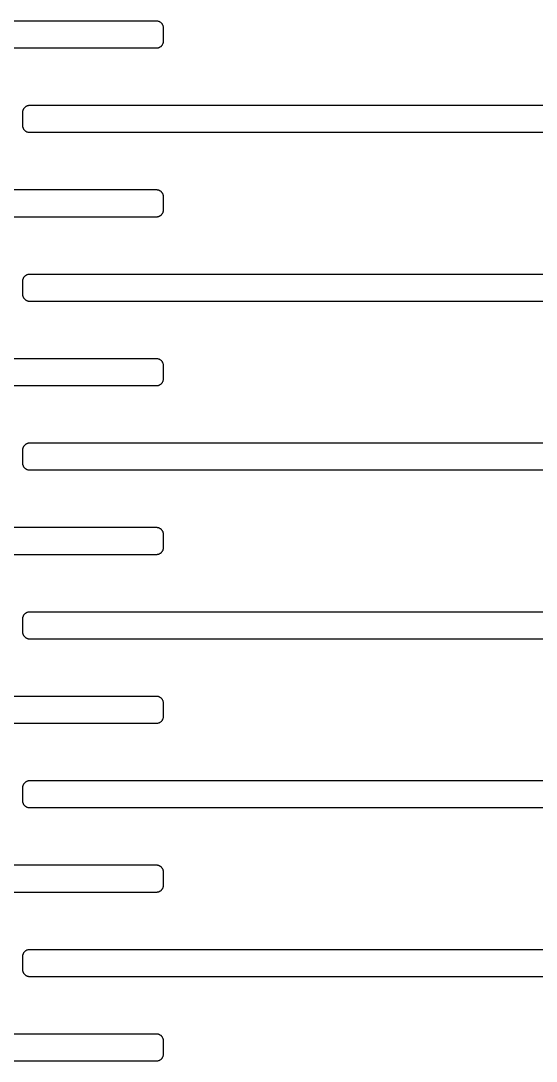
# Model space of a CAD drawing. Header units: metres. Extents: x -218 to 218, y -218 to 218.
# Drawn here: x -144.42 to -119.99, y 4.68 to 53.98 of the extents above; entities that cross this region are included whole.
import ezdxf

# ---------------------------------------------------------------- set-up
doc = ezdxf.new("R2010")
doc.units = ezdxf.units.M

msp = doc.modelspace()

# ---------------------------------------------------------------- linework, layer by layer
for p, q in [((-146.55, 53.9778), (-137.997, 53.9778)), ((-137.997, 53.9778), (-137.977, 53.9772)), ((-137.977, 53.9772), (-137.956, 53.9752)), ((-137.956, 53.9752), (-137.936, 53.972)), ((-137.936, 53.972), (-137.916, 53.9676)), ((-137.916, 53.9676), (-137.897, 53.9619)), ((-137.897, 53.9619), (-137.878, 53.955)), ((-137.878, 53.955), (-137.859, 53.9469)), ((-137.859, 53.9469), (-137.841, 53.9376)), ((-137.841, 53.9376), (-137.823, 53.9272)), ((-137.823, 53.9272), (-137.806, 53.9157)), ((-137.806, 53.9157), (-137.79, 53.9032)), ((-137.79, 53.9032), (-137.775, 53.8897)), ((-137.775, 53.8897), (-137.76, 53.8753)), ((-137.76, 53.8753), (-137.747, 53.86)), ((-137.747, 53.86), (-137.734, 53.8438)), ((-137.734, 53.8438), (-137.723, 53.8269)), ((-137.723, 53.8269), (-137.712, 53.8094)), ((-137.712, 53.8094), (-137.703, 53.7912)), ((-137.703, 53.7912), (-137.695, 53.7724)), ((-137.695, 53.7724), (-137.688, 53.7532)), ((-137.688, 53.7532), (-137.682, 53.7336)), ((-137.682, 53.7336), (-137.678, 53.7137)), ((-137.678, 53.7137), (-137.675, 53.6935)), ((-137.675, 53.6935), (-137.673, 53.6732)), ((-137.673, 53.6732), (-137.672, 53.6528)), ((-137.672, 53.6528), (-137.672, 53.0028)), ((-137.79, 52.7524), (-137.806, 52.7399)), ((-137.775, 52.7659), (-137.79, 52.7524)), ((-137.76, 52.7803), (-137.775, 52.7659)), ((-137.747, 52.7956), (-137.76, 52.7803)), ((-137.734, 52.8118), (-137.747, 52.7956)), ((-137.723, 52.8286), (-137.734, 52.8118)), ((-137.712, 52.8462), (-137.723, 52.8286)), ((-137.703, 52.8644), (-137.712, 52.8462)), ((-137.695, 52.8831), (-137.703, 52.8644)), ((-137.688, 52.9024), (-137.695, 52.8831)), ((-137.682, 52.922), (-137.688, 52.9024)), ((-137.678, 52.9419), (-137.682, 52.922)), ((-137.675, 52.9621), (-137.678, 52.9419)), ((-137.673, 52.9824), (-137.675, 52.9621)), ((-137.672, 53.0028), (-137.673, 52.9824)), ((-137.997, 52.6778), (-147.018, 52.6778)), ((-137.977, 52.6784), (-137.997, 52.6778)), ((-137.956, 52.6804), (-137.977, 52.6784)), ((-137.936, 52.6835), (-137.956, 52.6804)), ((-137.916, 52.688), (-137.936, 52.6835)), ((-137.897, 52.6937), (-137.916, 52.688)), ((-137.878, 52.7006), (-137.897, 52.6937)), ((-137.859, 52.7087), (-137.878, 52.7006)), ((-137.841, 52.718), (-137.859, 52.7087)), ((-137.823, 52.7284), (-137.841, 52.718)), ((-137.806, 52.7399), (-137.823, 52.7284)), ((-144.291, 49.7912), (-144.282, 49.8094)), ((-144.282, 49.8094), (-144.272, 49.8269)), ((-144.272, 49.8269), (-144.26, 49.8438)), ((-144.26, 49.8438), (-144.248, 49.86)), ((-144.248, 49.86), (-144.234, 49.8753)), ((-144.234, 49.8753), (-144.22, 49.8897)), ((-144.22, 49.8897), (-144.204, 49.9032)), ((-144.204, 49.9032), (-144.188, 49.9157)), ((-144.188, 49.9157), (-144.171, 49.9272)), ((-144.171, 49.9272), (-144.154, 49.9376)), ((-144.154, 49.9376), (-144.136, 49.9469)), ((-144.136, 49.9469), (-144.117, 49.955)), ((-144.117, 49.955), (-144.098, 49.9619)), ((-144.098, 49.9619), (-144.078, 49.9676)), ((-144.078, 49.9676), (-144.058, 49.972)), ((-144.058, 49.972), (-144.038, 49.9752)), ((-144.038, 49.9752), (-144.018, 49.9772)), ((-144.018, 49.9772), (-143.997, 49.9778)), ((-143.997, 49.9778), (-112.997, 49.9778)), ((-144.322, 49.6732), (-144.32, 49.6935)), ((-144.322, 49.6528), (-144.322, 49.6732)), ((-144.322, 49.0028), (-144.322, 49.6528)), ((-144.32, 49.6935), (-144.316, 49.7137)), ((-144.316, 49.7137), (-144.312, 49.7336)), ((-144.312, 49.7336), (-144.306, 49.7532)), ((-144.306, 49.7532), (-144.299, 49.7724)), ((-144.299, 49.7724), (-144.291, 49.7912)), ((-144.322, 48.9824), (-144.322, 49.0028)), ((-144.32, 48.9621), (-144.322, 48.9824)), ((-144.316, 48.9419), (-144.32, 48.9621)), ((-144.312, 48.922), (-144.316, 48.9419)), ((-144.306, 48.9024), (-144.312, 48.922)), ((-144.299, 48.8831), (-144.306, 48.9024)), ((-144.291, 48.8644), (-144.299, 48.8831)), ((-144.282, 48.8462), (-144.291, 48.8644)), ((-144.272, 48.8286), (-144.282, 48.8462)), ((-144.26, 48.8118), (-144.272, 48.8286)), ((-144.248, 48.7956), (-144.26, 48.8118)), ((-144.234, 48.7803), (-144.248, 48.7956)), ((-144.22, 48.7659), (-144.234, 48.7803)), ((-144.204, 48.7524), (-144.22, 48.7659)), ((-144.188, 48.7399), (-144.204, 48.7524)), ((-144.171, 48.7284), (-144.188, 48.7399)), ((-144.154, 48.718), (-144.171, 48.7284)), ((-144.136, 48.7087), (-144.154, 48.718)), ((-144.117, 48.7006), (-144.136, 48.7087)), ((-144.098, 48.6937), (-144.117, 48.7006)), ((-144.078, 48.688), (-144.098, 48.6937)), ((-144.058, 48.6835), (-144.078, 48.688)), ((-144.038, 48.6804), (-144.058, 48.6835)), ((-144.018, 48.6784), (-144.038, 48.6804)), ((-143.997, 48.6778), (-144.018, 48.6784)), ((-112.997, 48.6778), (-143.997, 48.6778)), ((-149.27, 45.9778), (-137.997, 45.9778)), ((-137.997, 45.9778), (-137.977, 45.9772)), ((-137.977, 45.9772), (-137.956, 45.9752)), ((-137.956, 45.9752), (-137.936, 45.972)), ((-137.936, 45.972), (-137.916, 45.9676)), ((-137.916, 45.9676), (-137.897, 45.9619)), ((-137.897, 45.9619), (-137.878, 45.955)), ((-137.878, 45.955), (-137.859, 45.9469)), ((-137.859, 45.9469), (-137.841, 45.9376)), ((-137.841, 45.9376), (-137.823, 45.9272)), ((-137.823, 45.9272), (-137.806, 45.9157)), ((-137.806, 45.9157), (-137.79, 45.9032)), ((-137.79, 45.9032), (-137.775, 45.8897)), ((-137.775, 45.8897), (-137.76, 45.8753)), ((-137.76, 45.8753), (-137.747, 45.86)), ((-137.747, 45.86), (-137.734, 45.8438)), ((-137.734, 45.8438), (-137.723, 45.8269)), ((-137.723, 45.8269), (-137.712, 45.8094)), ((-137.712, 45.8094), (-137.703, 45.7912)), ((-137.703, 45.7912), (-137.695, 45.7724)), ((-137.695, 45.7724), (-137.688, 45.7532)), ((-137.688, 45.7532), (-137.682, 45.7336)), ((-137.682, 45.7336), (-137.678, 45.7137)), ((-137.678, 45.7137), (-137.675, 45.6935)), ((-137.675, 45.6935), (-137.673, 45.6732)), ((-137.673, 45.6732), (-137.672, 45.6528)), ((-137.672, 45.6528), (-137.672, 45.0028)), ((-137.703, 44.8644), (-137.712, 44.8462)), ((-137.695, 44.8831), (-137.703, 44.8644)), ((-137.688, 44.9024), (-137.695, 44.8831)), ((-137.682, 44.922), (-137.688, 44.9024)), ((-137.678, 44.9419), (-137.682, 44.922)), ((-137.675, 44.9621), (-137.678, 44.9419)), ((-137.673, 44.9824), (-137.675, 44.9621)), ((-137.672, 45.0028), (-137.673, 44.9824)), ((-137.997, 44.6778), (-149.648, 44.6778)), ((-137.977, 44.6784), (-137.997, 44.6778)), ((-137.956, 44.6804), (-137.977, 44.6784)), ((-137.936, 44.6835), (-137.956, 44.6804)), ((-137.916, 44.688), (-137.936, 44.6835)), ((-137.897, 44.6937), (-137.916, 44.688)), ((-137.878, 44.7006), (-137.897, 44.6937)), ((-137.859, 44.7087), (-137.878, 44.7006)), ((-137.841, 44.718), (-137.859, 44.7087)), ((-137.823, 44.7284), (-137.841, 44.718)), ((-137.806, 44.7399), (-137.823, 44.7284)), ((-137.79, 44.7524), (-137.806, 44.7399)), ((-137.775, 44.7659), (-137.79, 44.7524)), ((-137.76, 44.7803), (-137.775, 44.7659)), ((-137.747, 44.7956), (-137.76, 44.7803)), ((-137.734, 44.8118), (-137.747, 44.7956)), ((-137.723, 44.8286), (-137.734, 44.8118)), ((-137.712, 44.8462), (-137.723, 44.8286)), ((-144.204, 41.9032), (-144.188, 41.9157)), ((-144.188, 41.9157), (-144.171, 41.9272)), ((-144.171, 41.9272), (-144.154, 41.9376)), ((-144.154, 41.9376), (-144.136, 41.9469)), ((-144.136, 41.9469), (-144.117, 41.955)), ((-144.117, 41.955), (-144.098, 41.9619)), ((-144.098, 41.9619), (-144.078, 41.9676)), ((-144.078, 41.9676), (-144.058, 41.972)), ((-144.058, 41.972), (-144.038, 41.9752)), ((-144.038, 41.9752), (-144.018, 41.9772)), ((-144.018, 41.9772), (-143.997, 41.9778)), ((-143.997, 41.9778), (-112.997, 41.9778)), ((-144.322, 41.6732), (-144.32, 41.6935)), ((-144.322, 41.6528), (-144.322, 41.6732)), ((-144.322, 41.0028), (-144.322, 41.6528)), ((-144.32, 41.6935), (-144.316, 41.7137)), ((-144.316, 41.7137), (-144.312, 41.7336)), ((-144.312, 41.7336), (-144.306, 41.7532)), ((-144.306, 41.7532), (-144.299, 41.7724)), ((-144.299, 41.7724), (-144.291, 41.7912)), ((-144.291, 41.7912), (-144.282, 41.8094)), ((-144.282, 41.8094), (-144.272, 41.8269)), ((-144.272, 41.8269), (-144.26, 41.8438)), ((-144.26, 41.8438), (-144.248, 41.86)), ((-144.248, 41.86), (-144.234, 41.8753)), ((-144.234, 41.8753), (-144.22, 41.8897)), ((-144.22, 41.8897), (-144.204, 41.9032)), ((-144.322, 40.9824), (-144.322, 41.0028)), ((-144.32, 40.9621), (-144.322, 40.9824)), ((-144.316, 40.9419), (-144.32, 40.9621)), ((-144.312, 40.922), (-144.316, 40.9419)), ((-144.306, 40.9024), (-144.312, 40.922)), ((-144.299, 40.8831), (-144.306, 40.9024)), ((-144.291, 40.8644), (-144.299, 40.8831)), ((-144.282, 40.8462), (-144.291, 40.8644)), ((-144.272, 40.8286), (-144.282, 40.8462)), ((-144.26, 40.8118), (-144.272, 40.8286)), ((-144.248, 40.7956), (-144.26, 40.8118)), ((-144.234, 40.7803), (-144.248, 40.7956)), ((-144.22, 40.7659), (-144.234, 40.7803)), ((-144.204, 40.7524), (-144.22, 40.7659)), ((-144.188, 40.7399), (-144.204, 40.7524)), ((-144.171, 40.7284), (-144.188, 40.7399)), ((-144.154, 40.718), (-144.171, 40.7284)), ((-144.136, 40.7087), (-144.154, 40.718)), ((-144.117, 40.7006), (-144.136, 40.7087)), ((-144.098, 40.6937), (-144.117, 40.7006)), ((-144.078, 40.688), (-144.098, 40.6937)), ((-144.058, 40.6835), (-144.078, 40.688)), ((-144.038, 40.6804), (-144.058, 40.6835)), ((-144.018, 40.6784), (-144.038, 40.6804)), ((-143.997, 40.6778), (-144.018, 40.6784)), ((-112.997, 40.6778), (-143.997, 40.6778)), ((-151.536, 37.9778), (-137.997, 37.9778)), ((-137.997, 37.9778), (-137.977, 37.9772)), ((-137.977, 37.9772), (-137.956, 37.9752)), ((-137.956, 37.9752), (-137.936, 37.972)), ((-137.936, 37.972), (-137.916, 37.9676)), ((-137.916, 37.9676), (-137.897, 37.9619)), ((-137.897, 37.9619), (-137.878, 37.955)), ((-137.878, 37.955), (-137.859, 37.9469)), ((-137.859, 37.9469), (-137.841, 37.9376)), ((-137.841, 37.9376), (-137.823, 37.9272)), ((-137.823, 37.9272), (-137.806, 37.9157)), ((-137.806, 37.9157), (-137.79, 37.9032)), ((-137.79, 37.9032), (-137.775, 37.8897)), ((-137.775, 37.8897), (-137.76, 37.8753)), ((-137.76, 37.8753), (-137.747, 37.86)), ((-137.747, 37.86), (-137.734, 37.8438)), ((-137.734, 37.8438), (-137.723, 37.8269)), ((-137.723, 37.8269), (-137.712, 37.8094)), ((-137.712, 37.8094), (-137.703, 37.7912)), ((-137.703, 37.7912), (-137.695, 37.7724)), ((-137.695, 37.7724), (-137.688, 37.7532)), ((-137.688, 37.7532), (-137.682, 37.7336)), ((-137.682, 37.7336), (-137.678, 37.7137)), ((-137.678, 37.7137), (-137.675, 37.6935)), ((-137.675, 37.6935), (-137.673, 37.6732)), ((-137.673, 37.6732), (-137.672, 37.6528)), ((-137.672, 37.6528), (-137.672, 37.0028)), ((-137.673, 36.9824), (-137.675, 36.9621)), ((-137.672, 37.0028), (-137.673, 36.9824)), ((-137.997, 36.6778), (-151.826, 36.6778)), ((-137.977, 36.6784), (-137.997, 36.6778)), ((-137.956, 36.6804), (-137.977, 36.6784)), ((-137.936, 36.6835), (-137.956, 36.6804)), ((-137.916, 36.688), (-137.936, 36.6835)), ((-137.897, 36.6937), (-137.916, 36.688)), ((-137.878, 36.7006), (-137.897, 36.6937)), ((-137.859, 36.7087), (-137.878, 36.7006)), ((-137.841, 36.718), (-137.859, 36.7087)), ((-137.823, 36.7284), (-137.841, 36.718)), ((-137.806, 36.7399), (-137.823, 36.7284)), ((-137.79, 36.7524), (-137.806, 36.7399)), ((-137.775, 36.7659), (-137.79, 36.7524)), ((-137.76, 36.7803), (-137.775, 36.7659)), ((-137.747, 36.7956), (-137.76, 36.7803)), ((-137.734, 36.8118), (-137.747, 36.7956)), ((-137.723, 36.8286), (-137.734, 36.8118)), ((-137.712, 36.8462), (-137.723, 36.8286)), ((-137.703, 36.8644), (-137.712, 36.8462)), ((-137.695, 36.8831), (-137.703, 36.8644)), ((-137.688, 36.9024), (-137.695, 36.8831)), ((-137.682, 36.922), (-137.688, 36.9024)), ((-137.678, 36.9419), (-137.682, 36.922)), ((-137.675, 36.9621), (-137.678, 36.9419)), ((-144.322, 33.6732), (-144.32, 33.6935)), ((-144.322, 33.6528), (-144.322, 33.6732)), ((-144.322, 33.0028), (-144.322, 33.6528)), ((-144.32, 33.6935), (-144.316, 33.7137)), ((-144.316, 33.7137), (-144.312, 33.7336)), ((-144.312, 33.7336), (-144.306, 33.7532)), ((-144.306, 33.7532), (-144.299, 33.7724)), ((-144.299, 33.7724), (-144.291, 33.7912)), ((-144.291, 33.7912), (-144.282, 33.8094)), ((-144.282, 33.8094), (-144.272, 33.8269)), ((-144.272, 33.8269), (-144.26, 33.8438)), ((-144.26, 33.8438), (-144.248, 33.86)), ((-144.248, 33.86), (-144.234, 33.8753)), ((-144.234, 33.8753), (-144.22, 33.8897)), ((-144.22, 33.8897), (-144.204, 33.9032)), ((-144.204, 33.9032), (-144.188, 33.9157)), ((-144.188, 33.9157), (-144.171, 33.9272)), ((-144.171, 33.9272), (-144.154, 33.9376)), ((-144.154, 33.9376), (-144.136, 33.9469)), ((-144.136, 33.9469), (-144.117, 33.955)), ((-144.117, 33.955), (-144.098, 33.9619)), ((-144.098, 33.9619), (-144.078, 33.9676)), ((-144.078, 33.9676), (-144.058, 33.972)), ((-144.058, 33.972), (-144.038, 33.9752)), ((-144.038, 33.9752), (-144.018, 33.9772)), ((-144.018, 33.9772), (-143.997, 33.9778)), ((-143.997, 33.9778), (-112.997, 33.9778)), ((-144.322, 32.9824), (-144.322, 33.0028)), ((-144.32, 32.9621), (-144.322, 32.9824)), ((-144.316, 32.9419), (-144.32, 32.9621)), ((-144.312, 32.922), (-144.316, 32.9419)), ((-144.306, 32.9024), (-144.312, 32.922)), ((-144.299, 32.8831), (-144.306, 32.9024)), ((-144.291, 32.8644), (-144.299, 32.8831)), ((-144.282, 32.8462), (-144.291, 32.8644)), ((-144.272, 32.8286), (-144.282, 32.8462)), ((-144.26, 32.8118), (-144.272, 32.8286)), ((-144.248, 32.7956), (-144.26, 32.8118)), ((-144.234, 32.7803), (-144.248, 32.7956)), ((-144.22, 32.7659), (-144.234, 32.7803)), ((-144.204, 32.7524), (-144.22, 32.7659)), ((-144.188, 32.7399), (-144.204, 32.7524)), ((-144.171, 32.7284), (-144.188, 32.7399)), ((-144.154, 32.718), (-144.171, 32.7284)), ((-144.136, 32.7087), (-144.154, 32.718)), ((-144.117, 32.7006), (-144.136, 32.7087)), ((-144.098, 32.6937), (-144.117, 32.7006)), ((-144.078, 32.688), (-144.098, 32.6937)), ((-144.058, 32.6835), (-144.078, 32.688)), ((-144.038, 32.6804), (-144.058, 32.6835)), ((-144.018, 32.6784), (-144.038, 32.6804)), ((-143.997, 32.6778), (-144.018, 32.6784)), ((-112.997, 32.6778), (-143.997, 32.6778)), ((-153.324, 29.9778), (-137.997, 29.9778)), ((-137.997, 29.9778), (-137.977, 29.9771)), ((-137.977, 29.9771), (-137.956, 29.9752)), ((-137.956, 29.9752), (-137.936, 29.972)), ((-137.936, 29.972), (-137.916, 29.9676)), ((-137.916, 29.9676), (-137.897, 29.9619)), ((-137.897, 29.9619), (-137.878, 29.955)), ((-137.878, 29.955), (-137.859, 29.9469)), ((-137.859, 29.9469), (-137.841, 29.9376)), ((-137.841, 29.9376), (-137.823, 29.9272)), ((-137.823, 29.9272), (-137.806, 29.9157)), ((-137.806, 29.9157), (-137.79, 29.9032)), ((-137.79, 29.9032), (-137.775, 29.8897)), ((-137.775, 29.8897), (-137.76, 29.8753)), ((-137.76, 29.8753), (-137.747, 29.86)), ((-137.747, 29.86), (-137.734, 29.8438)), ((-137.734, 29.8438), (-137.723, 29.8269)), ((-137.723, 29.8269), (-137.712, 29.8094)), ((-137.712, 29.8094), (-137.703, 29.7912)), ((-137.703, 29.7912), (-137.695, 29.7724)), ((-137.695, 29.7724), (-137.688, 29.7532)), ((-137.688, 29.7532), (-137.682, 29.7336)), ((-137.682, 29.7336), (-137.678, 29.7137)), ((-137.678, 29.7137), (-137.675, 29.6935)), ((-137.675, 29.6935), (-137.673, 29.6732)), ((-137.673, 29.6732), (-137.672, 29.6528)), ((-137.672, 29.6528), (-137.672, 29.0028)), ((-137.997, 28.6778), (-153.575, 28.6778)), ((-137.977, 28.6784), (-137.997, 28.6778)), ((-137.956, 28.6804), (-137.977, 28.6784)), ((-137.936, 28.6835), (-137.956, 28.6804)), ((-137.916, 28.688), (-137.936, 28.6835)), ((-137.897, 28.6937), (-137.916, 28.688)), ((-137.878, 28.7006), (-137.897, 28.6937)), ((-137.859, 28.7087), (-137.878, 28.7006)), ((-137.841, 28.718), (-137.859, 28.7087)), ((-137.823, 28.7284), (-137.841, 28.718)), ((-137.806, 28.7399), (-137.823, 28.7284)), ((-137.79, 28.7524), (-137.806, 28.7399)), ((-137.775, 28.7659), (-137.79, 28.7524)), ((-137.76, 28.7803), (-137.775, 28.7659)), ((-137.747, 28.7956), (-137.76, 28.7803)), ((-137.734, 28.8118), (-137.747, 28.7956)), ((-137.723, 28.8286), (-137.734, 28.8118)), ((-137.712, 28.8462), (-137.723, 28.8286)), ((-137.703, 28.8644), (-137.712, 28.8462)), ((-137.695, 28.8831), (-137.703, 28.8644)), ((-137.688, 28.9024), (-137.695, 28.8831)), ((-137.682, 28.922), (-137.688, 28.9024)), ((-137.678, 28.9419), (-137.682, 28.922)), ((-137.675, 28.9621), (-137.678, 28.9419)), ((-137.673, 28.9824), (-137.675, 28.9621)), ((-137.672, 29.0028), (-137.673, 28.9824)), ((-144.322, 25.6732), (-144.32, 25.6935)), ((-144.322, 25.6528), (-144.322, 25.6732)), ((-144.322, 25.0028), (-144.322, 25.6528)), ((-144.32, 25.6935), (-144.316, 25.7137)), ((-144.316, 25.7137), (-144.312, 25.7336)), ((-144.312, 25.7336), (-144.306, 25.7532)), ((-144.306, 25.7532), (-144.299, 25.7724)), ((-144.299, 25.7724), (-144.291, 25.7912)), ((-144.291, 25.7912), (-144.282, 25.8094)), ((-144.282, 25.8094), (-144.272, 25.8269)), ((-144.272, 25.8269), (-144.26, 25.8438)), ((-144.26, 25.8438), (-144.248, 25.86)), ((-144.248, 25.86), (-144.234, 25.8753)), ((-144.234, 25.8753), (-144.22, 25.8897)), ((-144.22, 25.8897), (-144.204, 25.9032)), ((-144.204, 25.9032), (-144.188, 25.9157)), ((-144.188, 25.9157), (-144.171, 25.9272)), ((-144.171, 25.9272), (-144.154, 25.9376)), ((-144.154, 25.9376), (-144.136, 25.9469)), ((-144.136, 25.9469), (-144.117, 25.955)), ((-144.117, 25.955), (-144.098, 25.9619)), ((-144.098, 25.9619), (-144.078, 25.9676)), ((-144.078, 25.9676), (-144.058, 25.972)), ((-144.058, 25.972), (-144.038, 25.9752)), ((-144.038, 25.9752), (-144.018, 25.9771)), ((-144.018, 25.9771), (-143.997, 25.9778)), ((-143.997, 25.9778), (-112.997, 25.9778)), ((-144.322, 24.9824), (-144.322, 25.0028)), ((-144.32, 24.9621), (-144.322, 24.9824)), ((-144.316, 24.9419), (-144.32, 24.9621)), ((-144.312, 24.922), (-144.316, 24.9419)), ((-144.306, 24.9024), (-144.312, 24.922)), ((-144.299, 24.8831), (-144.306, 24.9024)), ((-144.291, 24.8644), (-144.299, 24.8831)), ((-144.282, 24.8462), (-144.291, 24.8644)), ((-144.272, 24.8286), (-144.282, 24.8462)), ((-144.26, 24.8118), (-144.272, 24.8286)), ((-144.248, 24.7956), (-144.26, 24.8118)), ((-144.234, 24.7803), (-144.248, 24.7956)), ((-144.22, 24.7659), (-144.234, 24.7803)), ((-144.204, 24.7524), (-144.22, 24.7659)), ((-144.188, 24.7399), (-144.204, 24.7524)), ((-144.171, 24.7284), (-144.188, 24.7399)), ((-144.154, 24.718), (-144.171, 24.7284)), ((-144.136, 24.7087), (-144.154, 24.718)), ((-144.117, 24.7006), (-144.136, 24.7087)), ((-144.098, 24.6937), (-144.117, 24.7006)), ((-144.078, 24.688), (-144.098, 24.6937)), ((-144.058, 24.6835), (-144.078, 24.688)), ((-144.038, 24.6804), (-144.058, 24.6835)), ((-144.018, 24.6784), (-144.038, 24.6804)), ((-143.997, 24.6778), (-144.018, 24.6784)), ((-112.997, 24.6778), (-143.997, 24.6778)), ((-154.637, 21.9778), (-137.997, 21.9778)), ((-137.997, 21.9778), (-137.977, 21.9771)), ((-137.977, 21.9771), (-137.956, 21.9752)), ((-137.956, 21.9752), (-137.936, 21.972)), ((-137.936, 21.972), (-137.916, 21.9676)), ((-137.916, 21.9676), (-137.897, 21.9619)), ((-137.897, 21.9619), (-137.878, 21.955)), ((-137.878, 21.955), (-137.859, 21.9469)), ((-137.859, 21.9469), (-137.841, 21.9376)), ((-137.841, 21.9376), (-137.823, 21.9272)), ((-137.823, 21.9272), (-137.806, 21.9157)), ((-137.806, 21.9157), (-137.79, 21.9032)), ((-137.79, 21.9032), (-137.775, 21.8897)), ((-137.775, 21.8897), (-137.76, 21.8753)), ((-137.76, 21.8753), (-137.747, 21.86)), ((-137.747, 21.86), (-137.734, 21.8438)), ((-137.734, 21.8438), (-137.723, 21.8269)), ((-137.723, 21.8269), (-137.712, 21.8094)), ((-137.712, 21.8094), (-137.703, 21.7912)), ((-137.703, 21.7912), (-137.695, 21.7724)), ((-137.695, 21.7724), (-137.688, 21.7532)), ((-137.688, 21.7532), (-137.682, 21.7336)), ((-137.682, 21.7336), (-137.678, 21.7137)), ((-137.678, 21.7137), (-137.675, 21.6935)), ((-137.675, 21.6935), (-137.673, 21.6732)), ((-137.673, 21.6732), (-137.672, 21.6528)), ((-137.672, 21.6528), (-137.672, 21.0028)), ((-137.859, 20.7087), (-137.878, 20.7006)), ((-137.841, 20.718), (-137.859, 20.7087)), ((-137.823, 20.7284), (-137.841, 20.718)), ((-137.806, 20.7399), (-137.823, 20.7284)), ((-137.79, 20.7524), (-137.806, 20.7399)), ((-137.775, 20.7659), (-137.79, 20.7524)), ((-137.76, 20.7803), (-137.775, 20.7659)), ((-137.747, 20.7956), (-137.76, 20.7803)), ((-137.734, 20.8118), (-137.747, 20.7956)), ((-137.723, 20.8286), (-137.734, 20.8118)), ((-137.712, 20.8462), (-137.723, 20.8286)), ((-137.703, 20.8644), (-137.712, 20.8462)), ((-137.695, 20.8831), (-137.703, 20.8644)), ((-137.688, 20.9024), (-137.695, 20.8831)), ((-137.682, 20.922), (-137.688, 20.9024)), ((-137.678, 20.9419), (-137.682, 20.922)), ((-137.675, 20.9621), (-137.678, 20.9419)), ((-137.673, 20.9824), (-137.675, 20.9621)), ((-137.672, 21.0028), (-137.673, 20.9824)), ((-137.997, 20.6778), (-154.842, 20.6778)), ((-137.977, 20.6784), (-137.997, 20.6778)), ((-137.956, 20.6804), (-137.977, 20.6784)), ((-137.936, 20.6835), (-137.956, 20.6804)), ((-137.916, 20.688), (-137.936, 20.6835)), ((-137.897, 20.6937), (-137.916, 20.688)), ((-137.878, 20.7006), (-137.897, 20.6937)), ((-144.312, 17.7336), (-144.306, 17.7532)), ((-144.306, 17.7532), (-144.299, 17.7724)), ((-144.299, 17.7724), (-144.291, 17.7912)), ((-144.291, 17.7912), (-144.282, 17.8094)), ((-144.282, 17.8094), (-144.272, 17.8269)), ((-144.272, 17.8269), (-144.26, 17.8438)), ((-144.26, 17.8438), (-144.248, 17.86)), ((-144.248, 17.86), (-144.234, 17.8753)), ((-144.234, 17.8753), (-144.22, 17.8897)), ((-144.22, 17.8897), (-144.204, 17.9032)), ((-144.204, 17.9032), (-144.188, 17.9157)), ((-144.188, 17.9157), (-144.171, 17.9272)), ((-144.171, 17.9272), (-144.154, 17.9376)), ((-144.154, 17.9376), (-144.136, 17.9469)), ((-144.136, 17.9469), (-144.117, 17.955)), ((-144.117, 17.955), (-144.098, 17.9619)), ((-144.098, 17.9619), (-144.078, 17.9676)), ((-144.078, 17.9676), (-144.058, 17.972)), ((-144.058, 17.972), (-144.038, 17.9752)), ((-144.038, 17.9752), (-144.018, 17.9771)), ((-144.018, 17.9771), (-143.997, 17.9778)), ((-143.997, 17.9778), (-112.997, 17.9778)), ((-144.322, 17.6732), (-144.32, 17.6935)), ((-144.322, 17.6528), (-144.322, 17.6732)), ((-144.322, 17.0028), (-144.322, 17.6528)), ((-144.32, 17.6935), (-144.316, 17.7137)), ((-144.316, 17.7137), (-144.312, 17.7336)), ((-144.322, 16.9824), (-144.322, 17.0028)), ((-144.32, 16.9621), (-144.322, 16.9824)), ((-144.316, 16.9419), (-144.32, 16.9621)), ((-144.312, 16.922), (-144.316, 16.9419)), ((-144.306, 16.9024), (-144.312, 16.922)), ((-144.299, 16.8831), (-144.306, 16.9024)), ((-144.291, 16.8644), (-144.299, 16.8831)), ((-144.282, 16.8462), (-144.291, 16.8644)), ((-144.272, 16.8286), (-144.282, 16.8462)), ((-144.26, 16.8118), (-144.272, 16.8286)), ((-144.248, 16.7956), (-144.26, 16.8118)), ((-144.234, 16.7803), (-144.248, 16.7956)), ((-144.22, 16.7659), (-144.234, 16.7803)), ((-144.204, 16.7524), (-144.22, 16.7659)), ((-144.188, 16.7399), (-144.204, 16.7524)), ((-144.171, 16.7284), (-144.188, 16.7399)), ((-144.154, 16.718), (-144.171, 16.7284)), ((-144.136, 16.7087), (-144.154, 16.718)), ((-144.117, 16.7006), (-144.136, 16.7087)), ((-144.098, 16.6937), (-144.117, 16.7006)), ((-144.078, 16.688), (-144.098, 16.6937)), ((-144.058, 16.6835), (-144.078, 16.688)), ((-144.038, 16.6804), (-144.058, 16.6835)), ((-144.018, 16.6784), (-144.038, 16.6804)), ((-143.997, 16.6778), (-144.018, 16.6784)), ((-112.997, 16.6778), (-143.997, 16.6778)), ((-155.546, 13.9778), (-137.997, 13.9778)), ((-137.997, 13.9778), (-137.977, 13.9771)), ((-137.977, 13.9771), (-137.956, 13.9752)), ((-137.956, 13.9752), (-137.936, 13.972)), ((-137.936, 13.972), (-137.916, 13.9676)), ((-137.916, 13.9676), (-137.897, 13.9619)), ((-137.897, 13.9619), (-137.878, 13.955)), ((-137.878, 13.955), (-137.859, 13.9469)), ((-137.859, 13.9469), (-137.841, 13.9376)), ((-137.841, 13.9376), (-137.823, 13.9272)), ((-137.823, 13.9272), (-137.806, 13.9157)), ((-137.806, 13.9157), (-137.79, 13.9032)), ((-137.79, 13.9032), (-137.775, 13.8897)), ((-137.775, 13.8897), (-137.76, 13.8753)), ((-137.76, 13.8753), (-137.747, 13.86)), ((-137.747, 13.86), (-137.734, 13.8438)), ((-137.734, 13.8438), (-137.723, 13.8269)), ((-137.723, 13.8269), (-137.712, 13.8094)), ((-137.712, 13.8094), (-137.703, 13.7912)), ((-137.703, 13.7912), (-137.695, 13.7724)), ((-137.695, 13.7724), (-137.688, 13.7532)), ((-137.688, 13.7532), (-137.682, 13.7336)), ((-137.682, 13.7336), (-137.678, 13.7137)), ((-137.678, 13.7137), (-137.675, 13.6935)), ((-137.675, 13.6935), (-137.673, 13.6732)), ((-137.673, 13.6732), (-137.672, 13.6528)), ((-137.672, 13.6528), (-137.672, 13.0028)), ((-137.723, 12.8286), (-137.734, 12.8118)), ((-137.712, 12.8462), (-137.723, 12.8286)), ((-137.703, 12.8644), (-137.712, 12.8462)), ((-137.695, 12.8831), (-137.703, 12.8644)), ((-137.688, 12.9024), (-137.695, 12.8831)), ((-137.682, 12.922), (-137.688, 12.9024)), ((-137.678, 12.9419), (-137.682, 12.922)), ((-137.675, 12.9621), (-137.678, 12.9419)), ((-137.673, 12.9824), (-137.675, 12.9621)), ((-137.672, 13.0028), (-137.673, 12.9824)), ((-137.997, 12.6778), (-155.669, 12.6778)), ((-137.977, 12.6784), (-137.997, 12.6778)), ((-137.956, 12.6804), (-137.977, 12.6784)), ((-137.936, 12.6835), (-137.956, 12.6804)), ((-137.916, 12.688), (-137.936, 12.6835)), ((-137.897, 12.6937), (-137.916, 12.688)), ((-137.878, 12.7006), (-137.897, 12.6937)), ((-137.859, 12.7087), (-137.878, 12.7006)), ((-137.841, 12.718), (-137.859, 12.7087)), ((-137.823, 12.7284), (-137.841, 12.718)), ((-137.806, 12.7399), (-137.823, 12.7284)), ((-137.79, 12.7524), (-137.806, 12.7399)), ((-137.775, 12.7659), (-137.79, 12.7524)), ((-137.76, 12.7803), (-137.775, 12.7659)), ((-137.747, 12.7956), (-137.76, 12.7803)), ((-137.734, 12.8118), (-137.747, 12.7956)), ((-144.248, 9.85995), (-144.234, 9.87527)), ((-144.234, 9.87527), (-144.22, 9.88971)), ((-144.22, 9.88971), (-144.204, 9.90321)), ((-144.204, 9.90321), (-144.188, 9.91573)), ((-144.188, 9.91573), (-144.171, 9.9272)), ((-144.171, 9.9272), (-144.154, 9.93759)), ((-144.154, 9.93759), (-144.136, 9.94685)), ((-144.136, 9.94685), (-144.117, 9.95497)), ((-144.117, 9.95497), (-144.098, 9.96188)), ((-144.098, 9.96188), (-144.078, 9.96758)), ((-144.078, 9.96758), (-144.058, 9.97203)), ((-144.058, 9.97203), (-144.038, 9.97522)), ((-144.038, 9.97522), (-144.018, 9.97714)), ((-144.018, 9.97714), (-143.997, 9.97778)), ((-143.997, 9.97778), (-112.997, 9.97778)), ((-144.322, 9.6732), (-144.32, 9.69353)), ((-144.322, 9.65279), (-144.322, 9.6732)), ((-144.322, 9.00279), (-144.322, 9.65279)), ((-144.32, 9.69353), (-144.316, 9.71368)), ((-144.316, 9.71368), (-144.312, 9.73361)), ((-144.312, 9.73361), (-144.306, 9.75322)), ((-144.306, 9.75322), (-144.299, 9.77243)), ((-144.299, 9.77243), (-144.291, 9.79117)), ((-144.291, 9.79117), (-144.282, 9.80936)), ((-144.282, 9.80936), (-144.272, 9.82693)), ((-144.272, 9.82693), (-144.26, 9.84383)), ((-144.26, 9.84383), (-144.248, 9.85995)), ((-144.322, 8.98239), (-144.322, 9.00279)), ((-144.32, 8.96205), (-144.322, 8.98239)), ((-144.316, 8.94189), (-144.32, 8.96205)), ((-144.312, 8.92197), (-144.316, 8.94189)), ((-144.306, 8.90236), (-144.312, 8.92197)), ((-144.299, 8.88315), (-144.306, 8.90236)), ((-144.291, 8.86441), (-144.299, 8.88315)), ((-144.282, 8.84622), (-144.291, 8.86441)), ((-144.272, 8.82864), (-144.282, 8.84622)), ((-144.26, 8.81177), (-144.272, 8.82864)), ((-144.248, 8.79562), (-144.26, 8.81177)), ((-144.234, 8.78032), (-144.248, 8.79562)), ((-144.22, 8.76587), (-144.234, 8.78032)), ((-144.204, 8.75238), (-144.22, 8.76587)), ((-144.188, 8.73987), (-144.204, 8.75238)), ((-144.171, 8.72838), (-144.188, 8.73987)), ((-144.154, 8.71799), (-144.171, 8.72838)), ((-144.136, 8.70872), (-144.154, 8.71799)), ((-144.117, 8.70061), (-144.136, 8.70872)), ((-144.098, 8.6937), (-144.117, 8.70061)), ((-144.078, 8.688), (-144.098, 8.6937)), ((-144.058, 8.68355), (-144.078, 8.688)), ((-144.038, 8.68036), (-144.058, 8.68355)), ((-144.018, 8.67844), (-144.038, 8.68036)), ((-143.997, 8.6778), (-144.018, 8.67844)), ((-112.997, 8.6778), (-143.997, 8.6778)), ((-156.06, 5.97778), (-137.997, 5.97778)), ((-137.997, 5.97778), (-137.977, 5.97714)), ((-137.977, 5.97714), (-137.956, 5.97522)), ((-137.956, 5.97522), (-137.936, 5.97203)), ((-137.936, 5.97203), (-137.916, 5.96758)), ((-137.916, 5.96758), (-137.897, 5.96188)), ((-137.897, 5.96188), (-137.878, 5.95497)), ((-137.878, 5.95497), (-137.859, 5.94685)), ((-137.859, 5.94685), (-137.841, 5.93759)), ((-137.841, 5.93759), (-137.823, 5.9272)), ((-137.823, 5.9272), (-137.806, 5.91573)), ((-137.806, 5.91573), (-137.79, 5.90321)), ((-137.79, 5.90321), (-137.775, 5.88971)), ((-137.775, 5.88971), (-137.76, 5.87527)), ((-137.76, 5.87527), (-137.747, 5.85995)), ((-137.747, 5.85995), (-137.734, 5.84383)), ((-137.734, 5.84383), (-137.723, 5.82693)), ((-137.723, 5.82693), (-137.712, 5.80936)), ((-137.712, 5.80936), (-137.703, 5.79117)), ((-137.703, 5.79117), (-137.695, 5.77243)), ((-137.695, 5.77243), (-137.688, 5.75322)), ((-137.688, 5.75322), (-137.682, 5.73361)), ((-137.682, 5.73361), (-137.678, 5.71368)), ((-137.678, 5.71368), (-137.675, 5.69353)), ((-137.675, 5.69353), (-137.673, 5.6732)), ((-137.673, 5.6732), (-137.672, 5.65279)), ((-137.672, 5.65279), (-137.672, 5.00279)), ((-137.678, 4.94189), (-137.682, 4.92197)), ((-137.675, 4.96205), (-137.678, 4.94189)), ((-137.673, 4.98239), (-137.675, 4.96205)), ((-137.672, 5.00279), (-137.673, 4.98239)), ((-137.997, 4.6778), (-156.101, 4.6778)), ((-137.977, 4.67844), (-137.997, 4.6778)), ((-137.956, 4.68036), (-137.977, 4.67844)), ((-137.936, 4.68355), (-137.956, 4.68036)), ((-137.916, 4.688), (-137.936, 4.68355)), ((-137.897, 4.6937), (-137.916, 4.688)), ((-137.878, 4.70061), (-137.897, 4.6937)), ((-137.859, 4.70872), (-137.878, 4.70061)), ((-137.841, 4.71799), (-137.859, 4.70872)), ((-137.823, 4.72838), (-137.841, 4.71799)), ((-137.806, 4.73987), (-137.823, 4.72838)), ((-137.79, 4.75238), (-137.806, 4.73987)), ((-137.775, 4.76587), (-137.79, 4.75238)), ((-137.76, 4.78032), (-137.775, 4.76587)), ((-137.747, 4.79562), (-137.76, 4.78032)), ((-137.734, 4.81177), (-137.747, 4.79562)), ((-137.723, 4.82864), (-137.734, 4.81177)), ((-137.712, 4.84622), (-137.723, 4.82864)), ((-137.703, 4.86441), (-137.712, 4.84622)), ((-137.695, 4.88315), (-137.703, 4.86441)), ((-137.688, 4.90236), (-137.695, 4.88315)), ((-137.682, 4.92197), (-137.688, 4.90236))]:
    msp.add_line(p, q)

doc.saveas('drawing.dxf')
